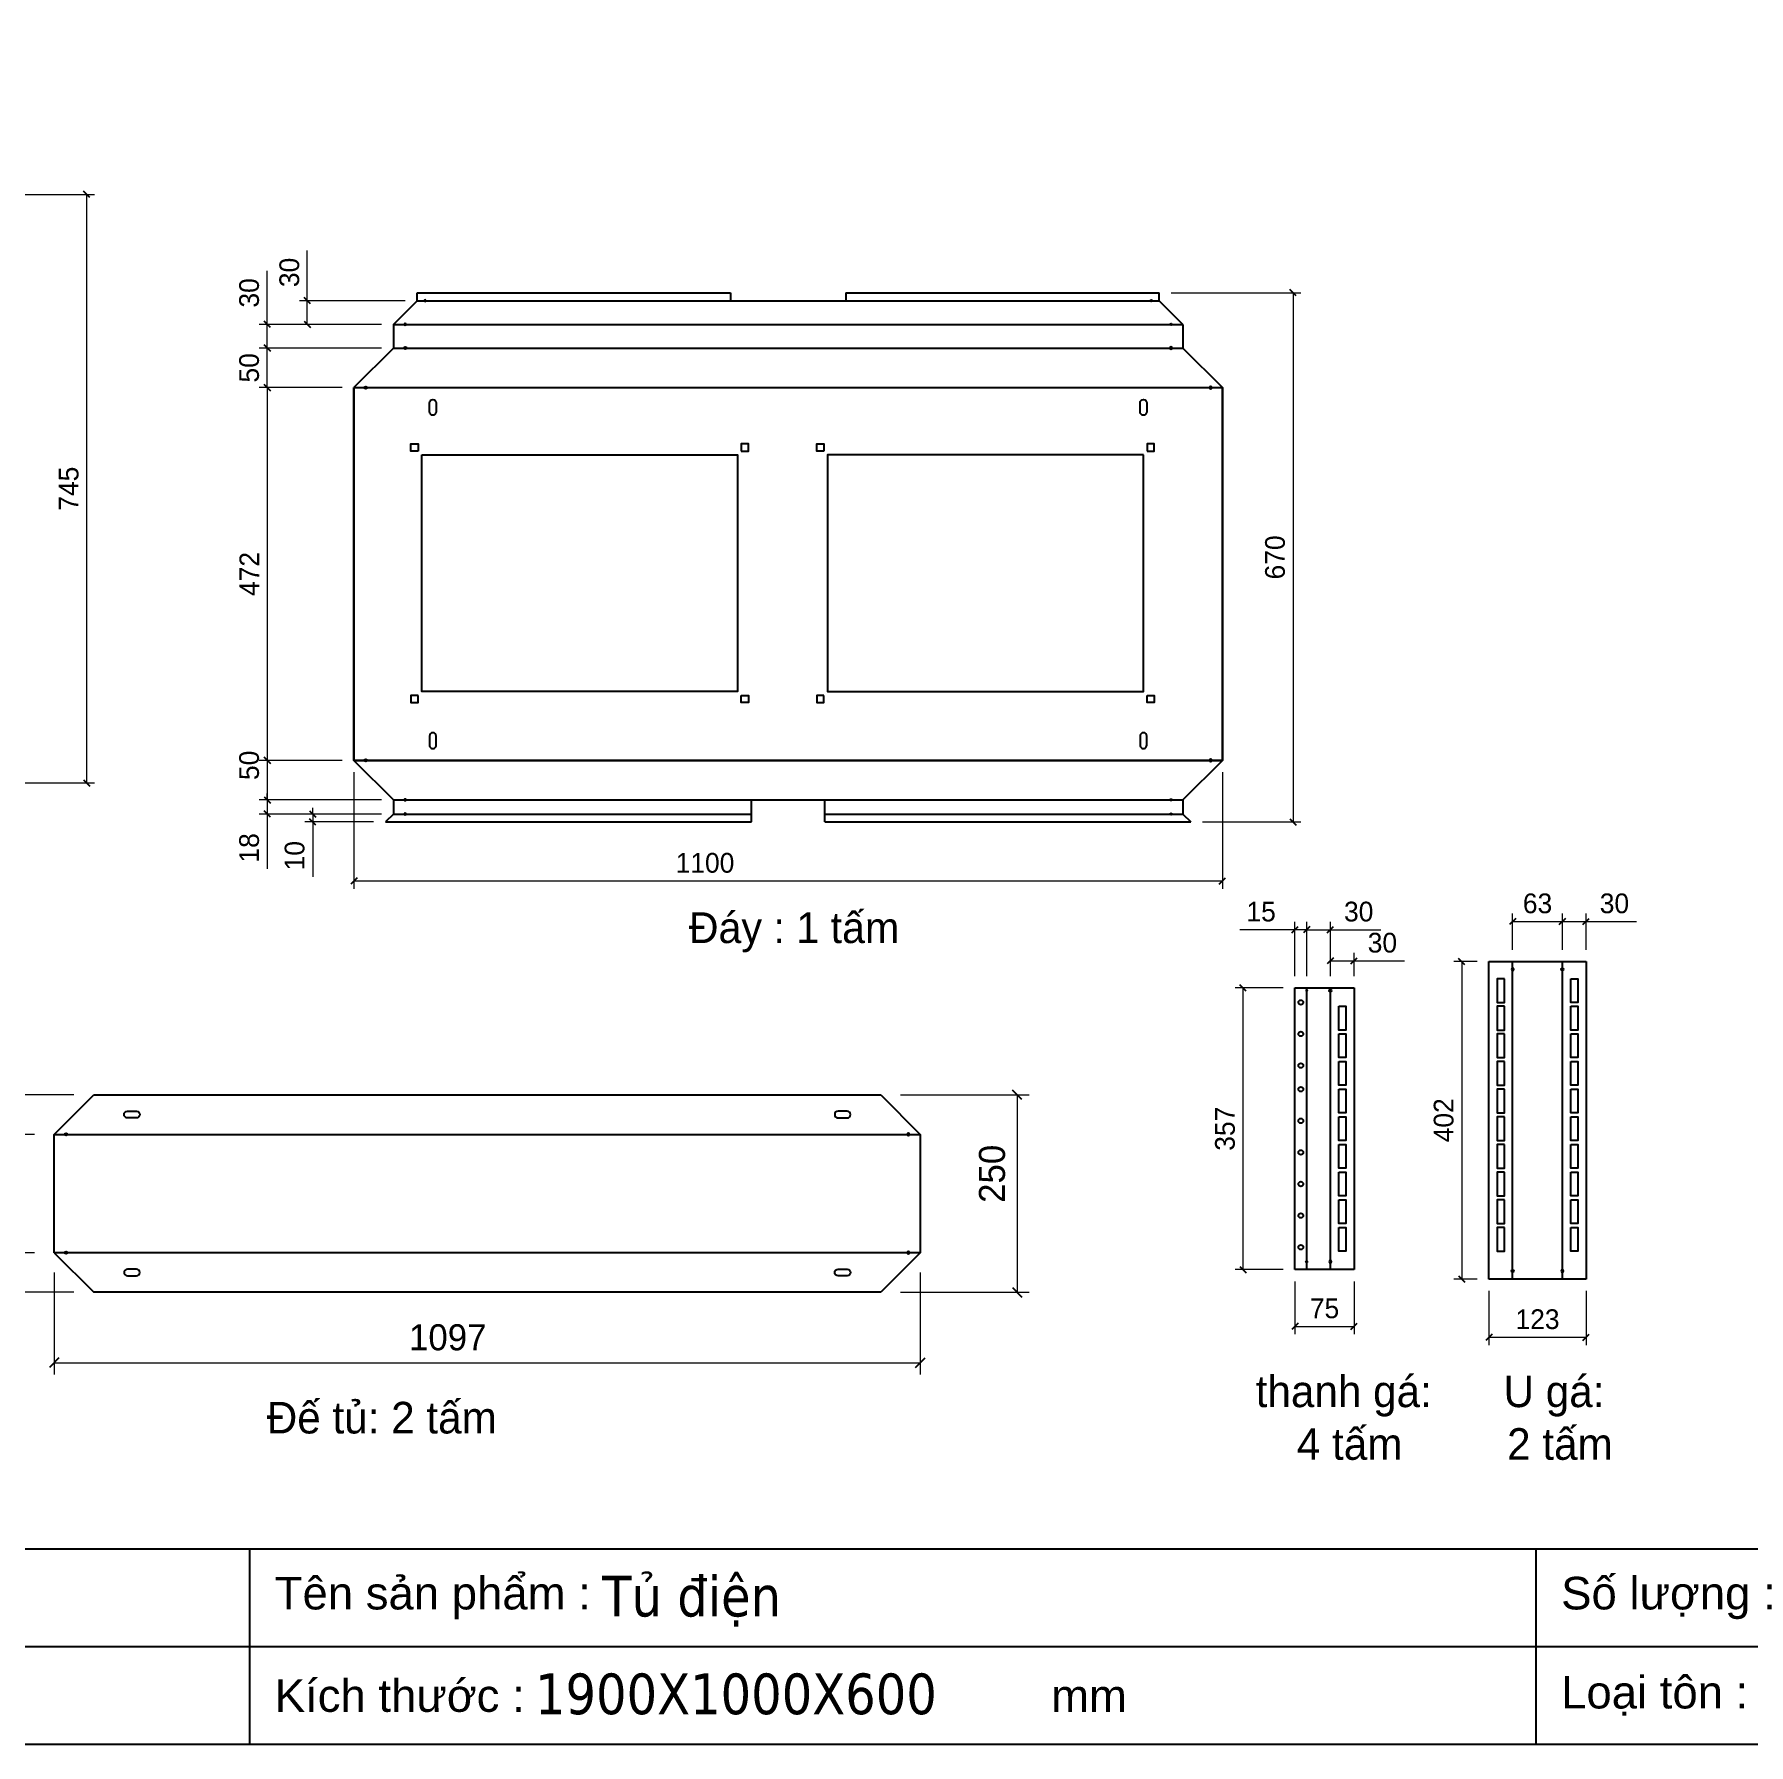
# Model space of a CAD drawing. Header units: millimetres. Extents: x 0 to 6126, y 0 to 4331.
# Drawn here: x 1563 to 3735, y 0 to 2166 of the extents above; entities that cross this region are included whole.
import ezdxf
from ezdxf.enums import TextEntityAlignment as Align

# ---------------------------------------------------------------- set-up
doc = ezdxf.new("R2010")
doc.units = ezdxf.units.MM
doc.layers.add('CNC', color=7, linetype='Continuous')
doc.layers.add('DIM', color=253, linetype='Continuous')
doc.styles.add('Arial', font='arial.ttf')
doc.styles.add('Tahoma (Input Text)', font='tahoma.ttf')
doc.dimstyles.new('Dim-25', dxfattribs={"dimtxt": 25, "dimasz": 8, "dimexe": 10, "dimexo": 15, "dimgap": 10, "dimtad": 1, "dimdec": 0, "dimtxsty": 'Standard', "dimblk": 'OBLIQUE', "dimcen": 10, "dimclrd": 5, "dimclre": 5, "dimclrt": 3, "dimazin": 3, "dimtfac": 1, "dimtdec": 0, "dimtmove": 0, "dimatfit": 3, "dimldrblk": 'OBLIQUE', "dimlwd": 9, "dimlwe": 9})
doc.dimstyles.new('Dim-33', dxfattribs={"dimtxt": 33, "dimasz": 12, "dimexe": 15, "dimexo": 25, "dimgap": 15, "dimtad": 1, "dimdec": 0, "dimtxsty": 'Standard', "dimblk": 'OBLIQUE', "dimcen": 10, "dimclrd": 5, "dimclre": 5, "dimclrt": 3, "dimazin": 3, "dimtfac": 1, "dimtdec": 0, "dimtmove": 0, "dimatfit": 3, "dimldrblk": 'OPEN30', "dimlwd": 9, "dimlwe": 9})

# ---------------------------------------------------------------- blocks, each defined once
blk = doc.blocks.new('khungtenAsean2')
at = {"color": 7}
for p, q in [((2970, -1980), (0, -1980)), ((890, -1980), (890, -2100)), ((1680, -1980), (1680, -2100)), ((2020, -2040), (0, -2040))]:
    blk.add_line(p, q, dxfattribs=at)
blk.add_lwpolyline([(0, 0), (2970, 0), (2970, -2100), (0, -2100)], close=True, dxfattribs=at)
at = {"color": 2, "char_height": 20, "width": 917.634, "attachment_point": 4, "style": 'Arial'}
for s, insert in [('  Tên sản phẩm :', (890, -2010)), ('  Số lượng :', (1680, -2010)), ('  Kích thước :', (890, -2070)), ('  Loại tôn :', (1680, -2070)), ('mm', (1382.3, -2070))]:
    blk.add_mtext(s, dxfattribs=dict(at, insert=insert))
at = {"color": 1, "style": 'Tahoma (Input Text)', "flags": 8}
for tag, p in [('#01', (137.1, -2021.3)), ('#03', (506.6, -2019.3)), ('#05', (1106.6, -2021.3)), ('#07', (1834.7, -2021.3)), ('#09', (2146.7, -2021.3)), ('#02', (98.5, -2081.3)), ('#04', (486.1, -2081.3)), ('#06', (1065.3, -2081.3)), ('#08', (1817.4, -2081.3)), ('#10', (2146.7, -2081.3))]:
    blk.add_attdef(tag, p, '', height=25, dxfattribs=at)
blk.add_attdef('#11', text='', height=25, dxfattribs=at).set_placement((2915, -2067.3), align=Align.CENTER)
blk = doc.blocks.new('*D29')
at = {"color": 0, "linetype": 'ByBlock', "lineweight": -2}
for p, q in [((1633.4, 1958.8), (1625.4, 1966.8)), ((1625.4, 1221.8), (1633.4, 1213.8))]:
    blk.add_line(p, q, dxfattribs=at)
at = {"layer": 'Defpoints', "color": 0, "ltscale": 3, "transparency": 16777216}
for p in [(1449.9, 1962.8), (1489.9, 1217.8), (1629.4, 1217.8)]:
    blk.add_point(p, dxfattribs=at)
at = {"layer": 'DIM', "color": 5, "lineweight": 9, "ltscale": 3, "transparency": 16777216}
for p, q in [((1464.9, 1962.8), (1639.4, 1962.8)), ((1629.4, 1962.8), (1629.4, 1217.8)), ((1504.9, 1217.8), (1639.4, 1217.8))]:
    blk.add_line(p, q, dxfattribs=at)
at = {"layer": 'DIM', "color": 3, "ltscale": 3, "transparency": 16777216, "insert": (1606.7, 1590.3), "char_height": 25, "attachment_point": 5, "rotation": 90}
blk.add_mtext('745', dxfattribs=at)
blk = doc.blocks.new('_Oblique')
at = {"color": 0, "linetype": 'ByBlock', "lineweight": -2}
blk.add_line((-0.5, -0.5), (0.5, 0.5), dxfattribs=at)
blk = doc.blocks.new('*D30')
at = {"color": 0, "linetype": 'ByBlock', "lineweight": -2}
for p, q in [((1971.9, 1097.6), (1963.9, 1089.6)), ((3063.9, 1089.6), (3071.9, 1097.6))]:
    blk.add_line(p, q, dxfattribs=at)
at = {"layer": 'Defpoints', "color": 0, "transparency": 16777216}
for p in [(1967.9, 1246.3), (3067.9, 1246.3), (3067.9, 1093.6)]:
    blk.add_point(p, dxfattribs=at)
at = {"layer": 'DIM', "color": 5, "lineweight": 9, "transparency": 16777216}
for p, q in [((1967.9, 1231.3), (1967.9, 1083.6)), ((3067.9, 1231.3), (3067.9, 1083.6)), ((1967.9, 1093.6), (3067.9, 1093.6))]:
    blk.add_line(p, q, dxfattribs=at)
at = {"layer": 'DIM', "color": 3, "transparency": 16777216, "insert": (2412.6, 1116.4), "char_height": 25, "attachment_point": 5}
blk.add_mtext('1100', dxfattribs=at)
blk = doc.blocks.new('*D31')
at = {"color": 0, "linetype": 'ByBlock', "lineweight": -2}
for p, q in [((1862.1, 1714.3), (1854.1, 1722.3)), ((1854.1, 1250.3), (1862.1, 1242.3))]:
    blk.add_line(p, q, dxfattribs=at)
at = {"layer": 'Defpoints', "color": 0, "transparency": 16777216}
for p in [(1967.9, 1718.3), (1858.1, 1246.3), (1967.9, 1246.3)]:
    blk.add_point(p, dxfattribs=at)
at = {"layer": 'DIM', "color": 5, "lineweight": 9, "transparency": 16777216}
for p, q in [((1952.9, 1718.3), (1848.1, 1718.3)), ((1858.1, 1718.3), (1858.1, 1246.3)), ((1952.9, 1246.3), (1848.1, 1246.3))]:
    blk.add_line(p, q, dxfattribs=at)
at = {"layer": 'DIM', "color": 3, "transparency": 16777216, "insert": (1835.5, 1482.3), "char_height": 25, "attachment_point": 5, "rotation": 90}
blk.add_mtext('472', dxfattribs=at)
blk = doc.blocks.new('*D32')
at = {"color": 0, "linetype": 'ByBlock', "lineweight": -2}
for p, q in [((1862.1, 1242.3), (1854.1, 1250.3)), ((1854.1, 1200.3), (1862.1, 1192.3))]:
    blk.add_line(p, q, dxfattribs=at)
at = {"layer": 'Defpoints', "color": 0, "transparency": 16777216}
for p in [(1967.9, 1246.3), (1858.1, 1196.3), (2017.9, 1196.3)]:
    blk.add_point(p, dxfattribs=at)
at = {"layer": 'DIM', "color": 5, "lineweight": 9, "transparency": 16777216}
for p, q in [((1952.9, 1246.3), (1848.1, 1246.3)), ((1858.1, 1246.3), (1858.1, 1196.3)), ((2002.9, 1196.3), (1848.1, 1196.3))]:
    blk.add_line(p, q, dxfattribs=at)
at = {"layer": 'DIM', "color": 3, "transparency": 16777216, "insert": (1835.3, 1240), "char_height": 25, "attachment_point": 5, "rotation": 90}
blk.add_mtext('50', dxfattribs=at)
blk = doc.blocks.new('*D33')
at = {"color": 0, "linetype": 'ByBlock', "lineweight": -2}
for p, q in [((1854.1, 1200.3), (1862.1, 1192.3)), ((1862.1, 1174.3), (1854.1, 1182.3))]:
    blk.add_line(p, q, dxfattribs=at)
at = {"layer": 'Defpoints', "color": 0, "transparency": 16777216}
for p in [(2017.9, 1196.3), (1858.1, 1178.3), (2017.9, 1178.3)]:
    blk.add_point(p, dxfattribs=at)
at = {"layer": 'DIM', "color": 5, "lineweight": 9, "transparency": 16777216}
for p, q in [((2002.9, 1196.3), (1848.1, 1196.3)), ((1858.1, 1196.3), (1858.1, 1204.3)), ((1858.1, 1196.3), (1858.1, 1178.3)), ((2002.9, 1178.3), (1848.1, 1178.3)), ((1858.1, 1178.3), (1858.1, 1108.8))]:
    blk.add_line(p, q, dxfattribs=at)
at = {"layer": 'DIM', "color": 3, "transparency": 16777216, "insert": (1835.3, 1135.5), "char_height": 25, "attachment_point": 5, "rotation": 90}
blk.add_mtext('18', dxfattribs=at)
blk = doc.blocks.new('*D34')
at = {"color": 0, "linetype": 'ByBlock', "lineweight": -2}
for p, q in [((1862.1, 1764.3), (1854.1, 1772.3)), ((1854.1, 1722.3), (1862.1, 1714.3))]:
    blk.add_line(p, q, dxfattribs=at)
at = {"layer": 'Defpoints', "color": 0, "transparency": 16777216}
for p in [(1858.1, 1768.3), (2017.9, 1768.3), (1967.9, 1718.3)]:
    blk.add_point(p, dxfattribs=at)
at = {"layer": 'DIM', "color": 5, "lineweight": 9, "transparency": 16777216}
for p, q in [((2002.9, 1768.3), (1848.1, 1768.3)), ((1858.1, 1718.3), (1858.1, 1768.3)), ((1952.9, 1718.3), (1848.1, 1718.3))]:
    blk.add_line(p, q, dxfattribs=at)
at = {"layer": 'DIM', "color": 3, "transparency": 16777216, "insert": (1835.3, 1743.3), "char_height": 25, "attachment_point": 5, "rotation": 90}
blk.add_mtext('50', dxfattribs=at)
blk = doc.blocks.new('*D35')
at = {"color": 0, "linetype": 'ByBlock', "lineweight": -2}
for p, q in [((1862.1, 1794.3), (1854.1, 1802.3)), ((1854.1, 1772.3), (1862.1, 1764.3))]:
    blk.add_line(p, q, dxfattribs=at)
at = {"layer": 'Defpoints', "color": 0, "transparency": 16777216}
for p in [(1858.1, 1798.3), (2017.9, 1798.3), (2017.9, 1768.3)]:
    blk.add_point(p, dxfattribs=at)
at = {"layer": 'DIM', "color": 5, "lineweight": 9, "transparency": 16777216}
for p, q in [((1858.1, 1798.3), (1858.1, 1866)), ((2002.9, 1798.3), (1848.1, 1798.3)), ((1858.1, 1768.3), (1858.1, 1798.3)), ((2002.9, 1768.3), (1848.1, 1768.3))]:
    blk.add_line(p, q, dxfattribs=at)
at = {"layer": 'DIM', "color": 3, "transparency": 16777216, "insert": (1835.3, 1838.2), "char_height": 25, "attachment_point": 5, "rotation": 90}
blk.add_mtext('30', dxfattribs=at)
blk = doc.blocks.new('*D36')
at = {"color": 0, "linetype": 'ByBlock', "lineweight": -2}
for p, q in [((1912.9, 1824.3), (1904.9, 1832.3)), ((1904.9, 1802.3), (1912.9, 1794.3))]:
    blk.add_line(p, q, dxfattribs=at)
at = {"layer": 'Defpoints', "color": 0, "transparency": 16777216}
for p in [(1908.9, 1828.3), (2047.9, 1828.3), (2017.9, 1798.3)]:
    blk.add_point(p, dxfattribs=at)
at = {"layer": 'DIM', "color": 5, "lineweight": 9, "transparency": 16777216}
for p, q in [((1908.9, 1828.3), (1908.9, 1892)), ((2032.9, 1828.3), (1898.9, 1828.3)), ((1908.9, 1798.3), (1908.9, 1828.3)), ((2002.9, 1798.3), (1898.9, 1798.3))]:
    blk.add_line(p, q, dxfattribs=at)
at = {"layer": 'DIM', "color": 3, "transparency": 16777216, "insert": (1886.2, 1864.1), "char_height": 25, "attachment_point": 5, "rotation": 90}
blk.add_mtext('30', dxfattribs=at)
blk = doc.blocks.new('*D37')
at = {"color": 0, "linetype": 'ByBlock', "lineweight": -2}
for p, q in [((1911.7, 1182.3), (1919.7, 1174.3)), ((1919.7, 1164.3), (1911.7, 1172.3))]:
    blk.add_line(p, q, dxfattribs=at)
at = {"layer": 'Defpoints', "color": 0, "transparency": 16777216}
for p in [(2017.9, 1178.3), (1915.7, 1168.3), (2007.9, 1168.3)]:
    blk.add_point(p, dxfattribs=at)
at = {"layer": 'DIM', "color": 5, "lineweight": 9, "transparency": 16777216}
for p, q in [((2002.9, 1178.3), (1905.7, 1178.3)), ((1915.7, 1178.3), (1915.7, 1186.3)), ((1915.7, 1178.3), (1915.7, 1168.3)), ((1992.9, 1168.3), (1905.7, 1168.3)), ((1915.7, 1168.3), (1915.7, 1098.9))]:
    blk.add_line(p, q, dxfattribs=at)
at = {"layer": 'DIM', "color": 3, "transparency": 16777216, "insert": (1892.9, 1125.6), "char_height": 25, "attachment_point": 5, "rotation": 90}
blk.add_mtext('10', dxfattribs=at)
blk = doc.blocks.new('f3daunguoc')
at = {"layer": 'CNC', "color": 2, "lineweight": -3}
blk.add_circle((0, 0), 1.5, dxfattribs=at)
blk = doc.blocks.new('f2dauxuoi')
at = {"layer": 'CNC', "color": 2, "lineweight": -3}
blk.add_circle((0, 0), 1, dxfattribs=at)
blk = doc.blocks.new('*D38')
at = {"color": 0, "linetype": 'ByBlock', "lineweight": -2}
for p, q in [((3161.5, 1834.3), (3153.5, 1842.3)), ((3153.5, 1172.3), (3161.5, 1164.3))]:
    blk.add_line(p, q, dxfattribs=at)
at = {"layer": 'Defpoints', "color": 0, "ltscale": 3, "transparency": 16777216}
for p in [(2987.9, 1838.3), (3027.9, 1168.3), (3157.5, 1168.3)]:
    blk.add_point(p, dxfattribs=at)
at = {"layer": 'DIM', "color": 5, "lineweight": 9, "ltscale": 3, "transparency": 16777216}
for p, q in [((3002.9, 1838.3), (3167.5, 1838.3)), ((3157.5, 1838.3), (3157.5, 1168.3)), ((3042.9, 1168.3), (3167.5, 1168.3))]:
    blk.add_line(p, q, dxfattribs=at)
at = {"layer": 'DIM', "color": 3, "ltscale": 3, "transparency": 16777216, "insert": (3134.7, 1503.3), "char_height": 25, "attachment_point": 5, "rotation": 90}
blk.add_mtext('670', dxfattribs=at)
blk = doc.blocks.new('ovan8.5x20')
at = {"layer": 'CNC', "color": 2, "lineweight": -3}
for p, q in [((5.7, 4.2), (-5.8, 4.2)), ((-5.8, -4.2), (5.7, -4.2))]:
    blk.add_line(p, q, dxfattribs=at)
for centre, start, end in [((-5.8, 0), 90, 270), ((5.7, 0), 270, 90)]:
    blk.add_arc(centre, 4.25, start, end, dxfattribs=at)
blk = doc.blocks.new('*D68')
at = {"color": 0, "linetype": 'ByBlock', "lineweight": -2}
for p, q in [((2814.1, 816.8), (2802.1, 828.8)), ((2802.1, 578.8), (2814.1, 566.8))]:
    blk.add_line(p, q, dxfattribs=at)
at = {"layer": 'Defpoints', "color": 0, "transparency": 16777216}
for p in [(2635.3, 822.8), (2635.3, 572.8), (2808.1, 572.8)]:
    blk.add_point(p, dxfattribs=at)
at = {"layer": 'DIM', "color": 5, "lineweight": 9, "transparency": 16777216}
for p, q in [((2660.3, 822.8), (2823.1, 822.8)), ((2808.1, 822.8), (2808.1, 572.8)), ((2660.3, 572.8), (2823.1, 572.8))]:
    blk.add_line(p, q, dxfattribs=at)
at = {"layer": 'DIM', "color": 3, "transparency": 16777216, "insert": (2776.3, 722.8), "char_height": 33, "attachment_point": 5, "rotation": 90}
blk.add_mtext('250', dxfattribs=at)
blk = doc.blocks.new('_Open30')
at = {"color": 0, "linetype": 'ByBlock', "lineweight": -2}
for p, q in [((-1, 0.27), (0, 0)), ((0, 0), (-1, -0.27)), ((0, 0), (-1, 0))]:
    blk.add_line(p, q, dxfattribs=at)
blk = doc.blocks.new('*D69')
at = {"color": 0, "linetype": 'ByBlock', "lineweight": -2}
for p, q in [((1594.3, 489.7), (1582.3, 477.7)), ((2679.3, 477.7), (2691.3, 489.7))]:
    blk.add_line(p, q, dxfattribs=at)
at = {"layer": 'Defpoints', "color": 0, "transparency": 16777216}
for p in [(1588.3, 622.8), (2685.3, 622.8), (2685.3, 483.7)]:
    blk.add_point(p, dxfattribs=at)
at = {"layer": 'DIM', "color": 5, "lineweight": 9, "transparency": 16777216}
for p, q in [((1588.3, 597.8), (1588.3, 468.7)), ((2685.3, 597.8), (2685.3, 468.7)), ((1588.3, 483.7), (2685.3, 483.7))]:
    blk.add_line(p, q, dxfattribs=at)
at = {"layer": 'DIM', "color": 3, "transparency": 16777216, "insert": (2086.8, 515.6), "char_height": 33, "attachment_point": 5}
blk.add_mtext('1097', dxfattribs=at)
blk = doc.blocks.new('*D70')
at = {"color": 0, "linetype": 'ByBlock', "lineweight": -2}
for p, q in [((1549.4, 766.8), (1537.4, 778.8)), ((1537.4, 628.8), (1549.4, 616.8))]:
    blk.add_line(p, q, dxfattribs=at)
at = {"layer": 'Defpoints', "color": 0, "transparency": 16777216}
for p in [(1588.3, 772.8), (1543.4, 622.8), (1588.3, 622.8)]:
    blk.add_point(p, dxfattribs=at)
at = {"layer": 'DIM', "color": 5, "lineweight": 9, "transparency": 16777216}
for p, q in [((1563.3, 772.8), (1528.4, 772.8)), ((1543.4, 772.8), (1543.4, 622.8)), ((1563.3, 622.8), (1528.4, 622.8))]:
    blk.add_line(p, q, dxfattribs=at)
at = {"layer": 'DIM', "color": 3, "transparency": 16777216, "insert": (1511.5, 697.8), "char_height": 33, "attachment_point": 5, "rotation": 90}
blk.add_mtext('150', dxfattribs=at)
blk = doc.blocks.new('*D71')
at = {"color": 0, "linetype": 'ByBlock', "lineweight": -2}
for p, q in [((1549.4, 816.8), (1537.4, 828.8)), ((1537.4, 778.8), (1549.4, 766.8))]:
    blk.add_line(p, q, dxfattribs=at)
at = {"layer": 'Defpoints', "color": 0, "transparency": 16777216}
for p in [(1543.4, 822.8), (1638.3, 822.8), (1588.3, 772.8)]:
    blk.add_point(p, dxfattribs=at)
at = {"layer": 'DIM', "color": 5, "lineweight": 9, "transparency": 16777216}
for p, q in [((1543.4, 822.8), (1543.4, 911.9)), ((1613.3, 822.8), (1528.4, 822.8)), ((1543.4, 772.8), (1543.4, 822.8)), ((1563.3, 772.8), (1528.4, 772.8))]:
    blk.add_line(p, q, dxfattribs=at)
at = {"layer": 'DIM', "color": 3, "transparency": 16777216, "insert": (1511.5, 873.3), "char_height": 33, "attachment_point": 5, "rotation": 90}
blk.add_mtext('50', dxfattribs=at)
blk = doc.blocks.new('*D72')
at = {"color": 0, "linetype": 'ByBlock', "lineweight": -2}
for p, q in [((1549.4, 616.8), (1537.4, 628.8)), ((1537.4, 578.8), (1549.4, 566.8))]:
    blk.add_line(p, q, dxfattribs=at)
at = {"layer": 'Defpoints', "color": 0, "transparency": 16777216}
for p in [(1588.3, 622.8), (1543.4, 572.8), (1638.3, 572.8)]:
    blk.add_point(p, dxfattribs=at)
at = {"layer": 'DIM', "color": 5, "lineweight": 9, "transparency": 16777216}
for p, q in [((1563.3, 622.8), (1528.4, 622.8)), ((1543.4, 622.8), (1543.4, 572.8)), ((1613.3, 572.8), (1528.4, 572.8)), ((1543.4, 572.8), (1543.4, 483.6))]:
    blk.add_line(p, q, dxfattribs=at)
at = {"layer": 'DIM', "color": 3, "transparency": 16777216, "insert": (1511.5, 522.2), "char_height": 33, "attachment_point": 5, "rotation": 90}
blk.add_mtext('50', dxfattribs=at)
blk = doc.blocks.new('*D85')
at = {"color": 0, "linetype": 'ByBlock', "lineweight": -2}
for p, q in [((3502.6, 1046.3), (3494.6, 1038.3)), ((3524.6, 1038.3), (3532.6, 1046.3))]:
    blk.add_line(p, q, dxfattribs=at)
at = {"color": 5, "lineweight": 9, "ltscale": 3, "transparency": 16777216}
for p, q in [((3498.6, 1006.6), (3498.6, 1052.3)), ((3498.6, 1042.3), (3528.6, 1042.3)), ((3528.6, 1006.6), (3528.6, 1052.3)), ((3528.6, 1042.3), (3592.3, 1042.3))]:
    blk.add_line(p, q, dxfattribs=at)
at = {"layer": 'Defpoints', "color": 0, "ltscale": 3, "transparency": 16777216}
for p in [(3528.6, 1042.3), (3498.6, 991.6), (3528.6, 991.6)]:
    blk.add_point(p, dxfattribs=at)
at = {"color": 3, "ltscale": 3, "transparency": 16777216, "insert": (3564.5, 1065.1), "char_height": 25, "attachment_point": 5}
blk.add_mtext('30', dxfattribs=at)
blk = doc.blocks.new('*D86')
at = {"color": 0, "linetype": 'ByBlock', "lineweight": -2}
for p, q in [((3439.6, 1046.3), (3431.6, 1038.3)), ((3494.6, 1038.3), (3502.6, 1046.3))]:
    blk.add_line(p, q, dxfattribs=at)
at = {"color": 5, "lineweight": 9, "ltscale": 3, "transparency": 16777216}
for p, q in [((3435.6, 1006.6), (3435.6, 1052.3)), ((3435.6, 1042.3), (3498.6, 1042.3)), ((3498.6, 1006.6), (3498.6, 1052.3))]:
    blk.add_line(p, q, dxfattribs=at)
at = {"layer": 'Defpoints', "color": 0, "ltscale": 3, "transparency": 16777216}
for p in [(3498.6, 1042.3), (3435.6, 991.6), (3498.6, 991.6)]:
    blk.add_point(p, dxfattribs=at)
at = {"color": 3, "ltscale": 3, "transparency": 16777216, "insert": (3467.1, 1065.1), "char_height": 25, "attachment_point": 5}
blk.add_mtext('63', dxfattribs=at)
blk = doc.blocks.new('*D87')
at = {"color": 5, "lineweight": 9, "ltscale": 3, "transparency": 16777216}
for p, q in [((3390.6, 991.6), (3361.1, 991.6)), ((3371.1, 991.6), (3371.1, 589.6)), ((3390.6, 589.6), (3361.1, 589.6))]:
    blk.add_line(p, q, dxfattribs=at)
at = {"color": 0, "linetype": 'ByBlock', "lineweight": -2}
for p, q in [((3375.1, 987.6), (3367.1, 995.6)), ((3367.1, 593.6), (3375.1, 585.6))]:
    blk.add_line(p, q, dxfattribs=at)
at = {"layer": 'Defpoints', "color": 0, "ltscale": 3, "transparency": 16777216}
for p in [(3405.6, 991.6), (3371.1, 589.6), (3405.6, 589.6)]:
    blk.add_point(p, dxfattribs=at)
at = {"color": 3, "ltscale": 3, "transparency": 16777216, "insert": (3348.3, 790.6), "char_height": 25, "attachment_point": 5, "rotation": 90}
blk.add_mtext('402', dxfattribs=at)
blk = doc.blocks.new('*D88')
at = {"color": 5, "lineweight": 9, "ltscale": 3, "transparency": 16777216}
for p, q in [((3204.8, 973.1), (3204.8, 1002.5)), ((3234.8, 973.1), (3234.8, 1002.5)), ((3204.8, 992.5), (3234.8, 992.5)), ((3234.8, 992.5), (3298.5, 992.5))]:
    blk.add_line(p, q, dxfattribs=at)
at = {"color": 0, "linetype": 'ByBlock', "lineweight": -2}
for p, q in [((3208.8, 996.5), (3200.8, 988.5)), ((3230.8, 988.5), (3238.8, 996.5))]:
    blk.add_line(p, q, dxfattribs=at)
at = {"layer": 'Defpoints', "color": 0, "ltscale": 3, "transparency": 16777216}
for p in [(3234.8, 992.5), (3204.8, 958.1), (3234.8, 958.1)]:
    blk.add_point(p, dxfattribs=at)
at = {"color": 3, "ltscale": 3, "transparency": 16777216, "insert": (3270.6, 1015.3), "char_height": 25, "attachment_point": 5}
blk.add_mtext('30', dxfattribs=at)
blk = doc.blocks.new('*D89')
at = {"color": 0, "linetype": 'ByBlock', "lineweight": -2}
for p, q in [((3178.8, 1035.9), (3170.8, 1027.9)), ((3200.8, 1027.9), (3208.8, 1035.9))]:
    blk.add_line(p, q, dxfattribs=at)
at = {"color": 5, "lineweight": 9, "ltscale": 3, "transparency": 16777216}
for p, q in [((3174.8, 973.1), (3174.8, 1041.9)), ((3174.8, 1031.9), (3204.8, 1031.9)), ((3204.8, 973.1), (3204.8, 1041.9)), ((3204.8, 1031.9), (3268.5, 1031.9))]:
    blk.add_line(p, q, dxfattribs=at)
at = {"layer": 'Defpoints', "color": 0, "ltscale": 3, "transparency": 16777216}
for p in [(3204.8, 1031.9), (3174.8, 958.1), (3204.8, 958.1)]:
    blk.add_point(p, dxfattribs=at)
at = {"color": 3, "ltscale": 3, "transparency": 16777216, "insert": (3240.6, 1054.7), "char_height": 25, "attachment_point": 5}
blk.add_mtext('30', dxfattribs=at)
blk = doc.blocks.new('*D90')
at = {"color": 5, "lineweight": 9, "ltscale": 3, "transparency": 16777216}
for p, q in [((3159.8, 1031.9), (3090.1, 1031.9)), ((3159.8, 973.1), (3159.8, 1041.9)), ((3174.8, 1031.9), (3159.8, 1031.9)), ((3174.8, 973.1), (3174.8, 1041.9)), ((3174.8, 1031.9), (3182.8, 1031.9))]:
    blk.add_line(p, q, dxfattribs=at)
at = {"color": 0, "linetype": 'ByBlock', "lineweight": -2}
for p, q in [((3155.8, 1027.9), (3163.8, 1035.9)), ((3178.8, 1035.9), (3170.8, 1027.9))]:
    blk.add_line(p, q, dxfattribs=at)
at = {"layer": 'Defpoints', "color": 0, "ltscale": 3, "transparency": 16777216}
for p in [(3159.8, 1031.9), (3159.8, 958.1), (3174.8, 958.1)]:
    blk.add_point(p, dxfattribs=at)
at = {"color": 3, "ltscale": 3, "transparency": 16777216, "insert": (3117, 1054.7), "char_height": 25, "attachment_point": 5}
blk.add_mtext('15', dxfattribs=at)
blk = doc.blocks.new('*D91')
at = {"color": 5, "lineweight": 9, "ltscale": 3, "transparency": 16777216}
for p, q in [((3144.8, 958.1), (3084, 958.1)), ((3094, 958.1), (3094, 601.6)), ((3144.8, 601.6), (3084, 601.6))]:
    blk.add_line(p, q, dxfattribs=at)
at = {"color": 0, "linetype": 'ByBlock', "lineweight": -2}
for p, q in [((3098, 954.1), (3090, 962.1)), ((3090, 605.6), (3098, 597.6))]:
    blk.add_line(p, q, dxfattribs=at)
at = {"layer": 'Defpoints', "color": 0, "ltscale": 3, "transparency": 16777216}
for p in [(3159.8, 958.1), (3094, 601.6), (3159.8, 601.6)]:
    blk.add_point(p, dxfattribs=at)
at = {"color": 3, "ltscale": 3, "transparency": 16777216, "insert": (3071.3, 779.9), "char_height": 25, "attachment_point": 5, "rotation": 90}
blk.add_mtext('357', dxfattribs=at)
blk = doc.blocks.new('*D92')
at = {"color": 5, "lineweight": 9, "ltscale": 3, "transparency": 16777216}
for p, q in [((3159.8, 586.6), (3159.8, 519.6)), ((3234.8, 586.6), (3234.8, 519.6)), ((3159.8, 529.6), (3234.8, 529.6))]:
    blk.add_line(p, q, dxfattribs=at)
at = {"color": 0, "linetype": 'ByBlock', "lineweight": -2}
for p, q in [((3163.8, 533.6), (3155.8, 525.6)), ((3230.8, 525.6), (3238.8, 533.6))]:
    blk.add_line(p, q, dxfattribs=at)
at = {"layer": 'Defpoints', "color": 0, "ltscale": 3, "transparency": 16777216}
for p in [(3159.8, 601.6), (3234.8, 601.6), (3234.8, 529.6)]:
    blk.add_point(p, dxfattribs=at)
at = {"color": 3, "ltscale": 3, "transparency": 16777216, "insert": (3197.3, 552.3), "char_height": 25, "attachment_point": 5}
blk.add_mtext('75', dxfattribs=at)
blk = doc.blocks.new('*D93')
at = {"color": 5, "lineweight": 9, "ltscale": 3, "transparency": 16777216}
for p, q in [((3405.6, 574.6), (3405.6, 505.8)), ((3528.6, 574.6), (3528.6, 505.8)), ((3405.6, 515.8), (3528.6, 515.8))]:
    blk.add_line(p, q, dxfattribs=at)
at = {"color": 0, "linetype": 'ByBlock', "lineweight": -2}
for p, q in [((3409.6, 519.8), (3401.6, 511.8)), ((3524.6, 511.8), (3532.6, 519.8))]:
    blk.add_line(p, q, dxfattribs=at)
at = {"layer": 'Defpoints', "color": 0, "ltscale": 3, "transparency": 16777216}
for p in [(3405.6, 589.6), (3528.6, 589.6), (3528.6, 515.8)]:
    blk.add_point(p, dxfattribs=at)
at = {"color": 3, "ltscale": 3, "transparency": 16777216, "insert": (3467.1, 538.6), "char_height": 25, "attachment_point": 5}
blk.add_mtext('123', dxfattribs=at)

msp = doc.modelspace()

# ---------------------------------------------------------------- linework, layer by layer
at = {"color": 7}
for p, q in [((2017.9, 1798.3), (2047.9, 1828.3)), ((2047.9, 1838.3), (2444.9, 1838.3)), ((2047.9, 1828.3), (2987.9, 1828.3)), ((2590.9, 1838.3), (2987.9, 1838.3)), ((3017.9, 1798.3), (2987.9, 1828.3)), ((2017.9, 1798.3), (3017.9, 1798.3)), ((2017.9, 1768.3), (1967.9, 1718.3)), ((2017.9, 1768.3), (3017.9, 1768.3)), ((3017.9, 1768.3), (3067.9, 1718.3)), ((1967.9, 1718.3), (3067.9, 1718.3)), ((1967.9, 1246.3), (3067.9, 1246.3)), ((1967.9, 1246.3), (2017.9, 1196.3)), ((3067.9, 1246.3), (3017.9, 1196.3)), ((2017.9, 1196.3), (2017.9, 1178.3)), ((2017.9, 1196.3), (3017.9, 1196.3)), ((3017.9, 1196.3), (3017.9, 1178.3)), ((2017.9, 1178.3), (2007.9, 1168.3)), ((2017.9, 1178.3), (2471.4, 1178.3)), ((2564.4, 1178.3), (3017.9, 1178.3)), ((3017.9, 1178.3), (3027.9, 1168.3)), ((2007.9, 1168.3), (2471.4, 1168.3)), ((2564.4, 1168.3), (3027.9, 1168.3)), ((3405.6, 991.6), (3528.6, 991.6)), ((3405.6, 589.6), (3405.6, 991.6)), ((3435.6, 589.6), (3435.6, 991.6)), ((3498.6, 589.6), (3498.6, 991.6)), ((3528.6, 991.6), (3528.6, 589.6)), ((3159.8, 958.1), (3234.8, 958.1)), ((3159.8, 601.6), (3159.8, 958.1)), ((3174.8, 601.6), (3174.8, 958.1)), ((3204.8, 601.6), (3204.8, 958.1)), ((3234.8, 958.1), (3234.8, 601.6)), ((1588.3, 772.8), (1638.3, 822.8)), ((1638.3, 822.8), (2635.3, 822.8)), ((2635.3, 822.8), (2685.3, 772.8)), ((1588.3, 772.8), (2685.3, 772.8)), ((1588.3, 622.8), (1588.3, 772.8)), ((2685.3, 772.8), (2685.3, 622.8)), ((2685.3, 622.8), (1588.3, 622.8)), ((1588.3, 622.8), (1638.3, 572.8)), ((2685.3, 622.8), (2635.3, 572.8)), ((3234.8, 601.6), (3159.8, 601.6)), ((3528.6, 589.6), (3405.6, 589.6)), ((2635.3, 572.8), (1638.3, 572.8))]:
    msp.add_line(p, q, dxfattribs=at)
at = {"color": 7, "ltscale": 3}
for p, q in [((2047.9, 1828.3), (2047.9, 1838.3)), ((2987.9, 1828.3), (2987.9, 1838.3)), ((2471.4, 1168.3), (2471.4, 1196.3)), ((2564.4, 1168.3), (2564.4, 1196.3))]:
    msp.add_line(p, q, dxfattribs=at)
for points in [[(2444.9, 1838.3), (2444.9, 1828.3)], [(2590.9, 1838.3), (2590.9, 1828.3)]]:
    msp.add_lwpolyline(points, dxfattribs=at)
at = {"color": 7}
for points in [[(2017.9, 1798.3), (2017.9, 1768.3)], [(3017.9, 1798.3), (3017.9, 1768.3)], [(1967.9, 1718.3), (1967.9, 1246.3)], [(3067.9, 1246.3), (3067.9, 1718.3)], [(3067.9, 1718.3), (3067.9, 1246.3)]]:
    msp.add_lwpolyline(points, dxfattribs=at)
at = {"color": 7, "ltscale": 3}
msp.add_lwpolyline([(1967.9, 1718.3), (3067.9, 1718.3), (3067.9, 1246.3), (1967.9, 1246.3)], close=True, dxfattribs=at)
at = {"color": 2}
for points in [[(2049.1, 1638), (2040.1, 1638), (2040.1, 1647), (2049.1, 1647)], [(2458.6, 1638), (2467.6, 1638), (2467.6, 1647), (2458.6, 1647)], [(2563.2, 1638), (2554.2, 1638), (2554.2, 1647), (2563.2, 1647)], [(2972.7, 1638), (2981.7, 1638), (2981.7, 1647), (2972.7, 1647)], [(2049.1, 1328.5), (2040.1, 1328.5), (2040.1, 1319.5), (2049.1, 1319.5)], [(2458.6, 1328.5), (2467.6, 1328.5), (2467.6, 1319.5), (2458.6, 1319.5)], [(2563.2, 1328.5), (2554.2, 1328.5), (2554.2, 1319.5), (2563.2, 1319.5)], [(2972.7, 1328.5), (2981.7, 1328.5), (2981.7, 1319.5), (2972.7, 1319.5)], [(3425.1, 969.9), (3416.1, 969.9), (3416.1, 939.9), (3425.1, 939.9)], [(3509.1, 969.9), (3518.1, 969.9), (3518.1, 939.9), (3509.1, 939.9)], [(3215.3, 934.9), (3224.3, 934.9), (3224.3, 904.9), (3215.3, 904.9)], [(3425.1, 934.9), (3416.1, 934.9), (3416.1, 904.9), (3425.1, 904.9)], [(3509.1, 934.9), (3518.1, 934.9), (3518.1, 904.9), (3509.1, 904.9)], [(3215.3, 899.9), (3224.3, 899.9), (3224.3, 869.9), (3215.3, 869.9)], [(3425.1, 899.9), (3416.1, 899.9), (3416.1, 869.9), (3425.1, 869.9)], [(3509.1, 899.9), (3518.1, 899.9), (3518.1, 869.9), (3509.1, 869.9)], [(3215.3, 864.9), (3224.3, 864.9), (3224.3, 834.9), (3215.3, 834.9)], [(3425.1, 864.9), (3416.1, 864.9), (3416.1, 834.9), (3425.1, 834.9)], [(3509.1, 864.9), (3518.1, 864.9), (3518.1, 834.9), (3509.1, 834.9)], [(3215.3, 829.9), (3224.3, 829.9), (3224.3, 799.9), (3215.3, 799.9)], [(3425.1, 829.9), (3416.1, 829.9), (3416.1, 799.9), (3425.1, 799.9)], [(3509.1, 829.9), (3518.1, 829.9), (3518.1, 799.9), (3509.1, 799.9)], [(3215.3, 794.9), (3224.3, 794.9), (3224.3, 764.9), (3215.3, 764.9)], [(3425.1, 794.9), (3416.1, 794.9), (3416.1, 764.9), (3425.1, 764.9)], [(3509.1, 794.9), (3518.1, 794.9), (3518.1, 764.9), (3509.1, 764.9)], [(3215.3, 759.9), (3224.3, 759.9), (3224.3, 729.9), (3215.3, 729.9)], [(3425.1, 759.9), (3416.1, 759.9), (3416.1, 729.9), (3425.1, 729.9)], [(3509.1, 759.9), (3518.1, 759.9), (3518.1, 729.9), (3509.1, 729.9)], [(3215.3, 724.9), (3224.3, 724.9), (3224.3, 694.9), (3215.3, 694.9)], [(3425.1, 724.9), (3416.1, 724.9), (3416.1, 694.9), (3425.1, 694.9)], [(3509.1, 724.9), (3518.1, 724.9), (3518.1, 694.9), (3509.1, 694.9)], [(3215.3, 689.9), (3224.3, 689.9), (3224.3, 659.9), (3215.3, 659.9)], [(3425.1, 689.9), (3416.1, 689.9), (3416.1, 659.9), (3425.1, 659.9)], [(3509.1, 689.9), (3518.1, 689.9), (3518.1, 659.9), (3509.1, 659.9)], [(3215.3, 654.9), (3224.3, 654.9), (3224.3, 624.9), (3215.3, 624.9)], [(3425.1, 654.9), (3416.1, 654.9), (3416.1, 624.9), (3425.1, 624.9)], [(3509.1, 654.9), (3518.1, 654.9), (3518.1, 624.9), (3509.1, 624.9)]]:
    msp.add_lwpolyline(points, close=True, dxfattribs=at)
at = {"color": 2, "ltscale": 3}
for points in [[(2053.9, 1633.3), (2453.9, 1633.3), (2453.9, 1333.3), (2053.9, 1333.3)], [(2967.9, 1633.3), (2567.9, 1633.3), (2567.9, 1333.3), (2967.9, 1333.3)]]:
    msp.add_lwpolyline(points, close=True, dxfattribs=at)
at = {"color": 2}
for centre in [(3167.3, 939.9), (3167.3, 899.9), (3167.3, 859.9), (3167.3, 829.9), (3167.3, 789.9), (3167.3, 749.9), (3167.3, 709.9), (3167.3, 669.9), (3167.3, 629.9)]:
    msp.add_circle(centre, 3, dxfattribs=at)

# ---------------------------------------------------------------- block references
at = {"color": 7}
ref = msp.add_blockref('khungtenAsean2', (0, 4331.3), dxfattribs=dict(at, xscale=2.0625, yscale=2.0625, zscale=2.0625))
ref.add_attrib('#06', '1900X1000X600', (2197.2, 38.6), dxfattribs={"color": 1, "height": 51.562, "style": 'Tahoma (Input Text)'})
ref.add_attrib('#05', 'Tủ điện', (2282.4, 162.4), dxfattribs={"color": 1, "height": 51.56, "style": 'Tahoma (Input Text)'})
at = {"lineweight": -3, "xscale": -1}
for name, p, rotation in [('f2dauxuoi', (2057.9, 1828.3), 90), ('f2dauxuoi', (2032.9, 1798.3), 90), ('f3daunguoc', (3002.9, 1768.3), 90), ('f3daunguoc', (3052.9, 1718.3), 90), ('f3daunguoc', (3052.9, 1246.3), 90), ('f2dauxuoi', (2032.9, 1196.3), 90), ('f2dauxuoi', (2032.9, 1178.3), 90), ('f3daunguoc', (3435.6, 981.6), 90), ('f3daunguoc', (2670.3, 772.8), 90), ('f3daunguoc', (2670.3, 622.8), 90), ('f3daunguoc', (3204.8, 611.6), 270), ('f3daunguoc', (3498.6, 599.6), 270)]:
    msp.add_blockref(name, p, dxfattribs=dict(at, rotation=rotation))
at = {"lineweight": -3}
for name, p, rotation in [('f2dauxuoi', (2977.9, 1828.3), 270), ('f2dauxuoi', (3002.9, 1798.3), 270), ('f3daunguoc', (2032.9, 1768.3), 270), ('f3daunguoc', (1982.9, 1718.3), 270), ('f3daunguoc', (1982.9, 1246.3), 270), ('f2dauxuoi', (3002.9, 1196.3), 270), ('f2dauxuoi', (3002.9, 1178.3), 270), ('f3daunguoc', (3498.6, 981.6), 270), ('f3daunguoc', (3204.8, 954.6), 270), ('f3daunguoc', (1603.3, 772.8), 270), ('f3daunguoc', (1603.3, 622.8), 270), ('f2dauxuoi', (3174.8, 611.6), 180), ('f3daunguoc', (3435.6, 599.6), 90)]:
    msp.add_blockref(name, p, dxfattribs=dict(at, rotation=rotation))
at = {"lineweight": -3, "xscale": -1}
msp.add_blockref('f2dauxuoi', (3174.8, 954.6), dxfattribs=at)
at = {"layer": 'CNC', "lineweight": -3, "xscale": -1}
for p, rotation in [((2067.9, 1693.3), 270), ((2967.9, 1693.3), 270), ((1686.8, 797.8), 180)]:
    msp.add_blockref('ovan8.5x20', p, dxfattribs=dict(at, rotation=rotation))
at = {"layer": 'CNC', "lineweight": -3}
for p, rotation in [((2067.9, 1271.3), 270), ((2967.9, 1271.3), 270), ((2586.8, 797.8), 180)]:
    msp.add_blockref('ovan8.5x20', p, dxfattribs=dict(at, rotation=rotation))
msp.add_blockref('ovan8.5x20', (1686.8, 597.8), dxfattribs=at)
at = {"layer": 'CNC', "lineweight": -3, "xscale": -1}
msp.add_blockref('ovan8.5x20', (2586.8, 597.8), dxfattribs=at)

# ---------------------------------------------------------------- texts
at = {"color": 2, "width": 775, "attachment_point": 5}
for s, insert, char_height in [('Đáy : 1 tấm', (2525.4, 1028.6), 39), ('thanh gá:\\P 4 tấm ', (3221.7, 413.8), 40), ('U gá:\\P 2 tấm ', (3488, 413.8), 40), ('Đế tủ: 2 tấm ', (2003.2, 413.8), 40)]:
    msp.add_mtext(s, dxfattribs=dict(at, insert=insert, char_height=char_height))

# ---------------------------------------------------------------- dimensions: what is measured, and where the dimension line sits
at = {"color": 2, "ltscale": 3}
for base, p1, p2, picture, middle in [((3159.8, 1031.9), (3174.8, 958.1), (3159.8, 958.1), '*D90', (3117, 1054.7)), ((3204.8, 1031.9), (3174.8, 958.1), (3204.8, 958.1), '*D89', (3240.6, 1054.7)), ((3498.6, 1042.3), (3435.6, 991.6), (3498.6, 991.6), '*D86', (3467.1, 1065.1)), ((3528.6, 1042.3), (3498.6, 991.6), (3528.6, 991.6), '*D85', (3564.5, 1065.1)), ((3234.8, 992.5), (3204.8, 958.1), (3234.8, 958.1), '*D88', (3270.6, 1015.3)), ((3234.8, 529.6), (3159.8, 601.6), (3234.8, 601.6), '*D92', (3197.3, 552.3)), ((3528.6, 515.8), (3405.6, 589.6), (3528.6, 589.6), '*D93', (3467.1, 538.6))]:
    dim = msp.add_linear_dim(base=base, p1=p1, p2=p2, dimstyle='Dim-25', dxfattribs=at)
    dim.commit()
    dim.dimension.update_dxf_attribs({"geometry": picture, "text_midpoint": middle})
for base, p1, p2, picture, middle in [((3371.1, 589.6), (3405.6, 991.6), (3405.6, 589.6), '*D87', (3348.3, 790.6)), ((3094.0471208, 601.6251364), (3159.7930172, 958.1251364), (3159.7930172, 601.6251364), '*D91', (3071.2742695, 779.8751364))]:
    dim = msp.add_linear_dim(base=base, p1=p1, p2=p2, angle=90, dimstyle='Dim-25', dxfattribs=at)
    dim.commit()
    dim.dimension.update_dxf_attribs({"geometry": picture, "text_midpoint": middle})
at = {"layer": 'DIM', "color": 7, "ltscale": 3}
for base, p1, p2, picture, middle in [((1629.4, 1217.8), (1449.9, 1962.8), (1489.9, 1217.8), '*D29', (1606.7, 1590.3)), ((3157.5, 1168.3), (2987.9, 1838.3), (3027.9, 1168.3), '*D38', (3134.7, 1503.3))]:
    dim = msp.add_linear_dim(base=base, p1=p1, p2=p2, angle=90, dimstyle='Dim-25', dxfattribs=at)
    dim.commit()
    dim.dimension.update_dxf_attribs({"geometry": picture, "text_midpoint": middle})
at = {"layer": 'DIM', "color": 7}
for base, p1, p2, angle, dimstyle, picture, middle in [((1908.9, 1828.3), (2017.9, 1798.3), (2047.9, 1828.3), 270, 'Dim-25', '*D36', (1908.9, 1864.1)), ((1858.1, 1798.3), (2017.9, 1768.3), (2017.9, 1798.3), 270, 'Dim-25', '*D35', (1858.1, 1838.2)), ((1858.1, 1768.3), (1967.9, 1718.3), (2017.9, 1768.3), 270, 'Dim-25', '*D34', (1858.1, 1743.3)), ((1858.1, 1246.3), (1967.9, 1718.3), (1967.9, 1246.3), 270, 'Dim-25', '*D31', (1858.1, 1482.3)), ((1858.1, 1196.3), (1967.9, 1246.3), (2017.9, 1196.3), 270, 'Dim-25', '*D32', (1858.1, 1240)), ((3067.9, 1093.6), (1967.9, 1246.3), (3067.9, 1246.3), 180, 'Dim-25', '*D30', (2412.6, 1093.6)), ((2808.1, 572.8), (2635.3, 822.8), (2635.3, 572.8), 90, 'Dim-33', '*D68', (2808.1, 722.8))]:
    dim = msp.add_linear_dim(base=base, p1=p1, p2=p2, angle=angle, dimstyle=dimstyle, dxfattribs=at)
    dim.commit()
    dim.dimension.update_dxf_attribs({"geometry": picture, "text_midpoint": middle, "dimtype": 160})
for base, p1, p2, angle, dimstyle, picture, middle in [((1858.1, 1178.3), (2017.9, 1196.3), (2017.9, 1178.3), 270, 'Dim-25', '*D33', (1835.3, 1135.5)), ((1915.7, 1168.3), (2017.9, 1178.3), (2007.9, 1168.3), 270, 'Dim-25', '*D37', (1892.9, 1125.6)), ((1543.4, 822.8), (1588.3, 772.8), (1638.3, 822.8), 90, 'Dim-33', '*D71', (1511.5, 873.3)), ((1543.4, 622.8), (1588.3, 772.8), (1588.3, 622.8), 90, 'Dim-33', '*D70', (1511.5, 697.8)), ((1543.4, 572.8), (1588.3, 622.8), (1638.3, 572.8), 90, 'Dim-33', '*D72', (1511.5, 522.2))]:
    dim = msp.add_linear_dim(base=base, p1=p1, p2=p2, angle=angle, dimstyle=dimstyle, dxfattribs=at)
    dim.commit()
    dim.dimension.update_dxf_attribs({"geometry": picture, "text_midpoint": middle})
dim = msp.add_linear_dim(base=(2685.3, 483.7), p1=(1588.3, 622.8), p2=(2685.3, 622.8), dimstyle='Dim-33', dxfattribs=at)
dim.commit()
dim.dimension.update_dxf_attribs({"geometry": '*D69', "text_midpoint": (2086.8, 483.7), "dimtype": 160})

doc.saveas('drawing.dxf')
